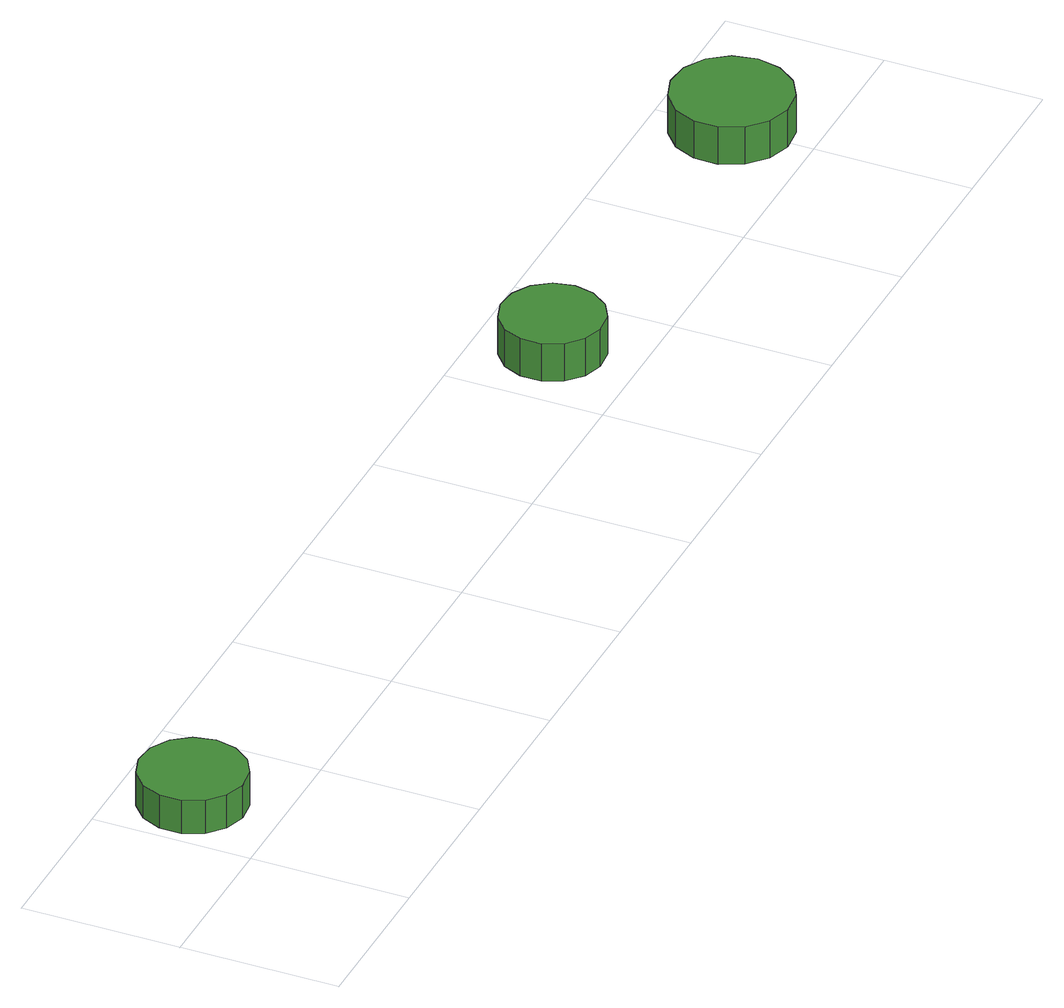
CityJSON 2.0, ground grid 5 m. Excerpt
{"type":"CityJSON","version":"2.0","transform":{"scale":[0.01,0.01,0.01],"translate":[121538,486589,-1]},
"CityObjects":{
"tree1":{"type":"SolitaryVegetationObject","attributes":{"function":"something"},"geometry":[{"type":"MultiSurface","lod":"1","boundaries":[[[0,1,2,3,4,5,6,7,8,9,10,11,12,13,14]],[[15,16,17,18,19,20,21,22,23,24,25,26,27,28,29]],[[0,29,28,1]],[[1,28,27,2]],[[2,27,26,3]],[[3,26,25,4]],[[4,25,24,5]],[[5,24,23,6]],[[6,23,22,7]],[[7,22,21,8]],[[8,21,20,9]],[[9,20,19,10]],[[10,19,18,11]],[[11,18,17,12]],[[12,17,16,13]],[[13,16,15,14]],[[14,15,29,0]]]}]},
"tree2":{"type":"SolitaryVegetationObject","attributes":{"function":"something"},"geometry":[{"type":"MultiSurface","lod":"1","boundaries":[[[30,31,32,33,34,35,36,37,38,39,40,41,42,43,44]],[[45,46,47,48,49,50,51,52,53,54,55,56,57,58,59]],[[30,59,58,31]],[[31,58,57,32]],[[32,57,56,33]],[[33,56,55,34]],[[34,55,54,35]],[[35,54,53,36]],[[36,53,52,37]],[[37,52,51,38]],[[38,51,50,39]],[[39,50,49,40]],[[40,49,48,41]],[[41,48,47,42]],[[42,47,46,43]],[[43,46,45,44]],[[44,45,59,30]]]}]},
"tree3":{"type":"SolitaryVegetationObject","attributes":{"function":"something"},"geometry":[{"type":"MultiSurface","lod":"1","boundaries":[[[60,61,62,63,64,65,66,67,68,69,70,71,72,73,74]],[[75,76,77,78,79,80,81,82,83,84,85,86,87,88,89]],[[60,89,88,61]],[[61,88,87,62]],[[62,87,86,63]],[[63,86,85,64]],[[64,85,84,65]],[[65,84,83,66]],[[66,83,82,67]],[[67,82,81,68]],[[68,81,80,69]],[[69,80,79,70]],[[70,79,78,71]],[[71,78,77,72]],[[72,77,76,73]],[[73,76,75,74]],[[74,75,89,60]]]}]}
},
"vertices":[
[367,270,196],[352,338,196],[312,393,196],[252,428,196],[184,435,196],[119,414,196],[68,368,196],[40,305,196],[40,236,196],[68,173,196],[119,127,196],[184,106,196],[252,113,196],[312,148,196],[352,203,196],[352,203,82],[312,148,82],[252,113,82],[184,106,82],[119,127,82],[68,173,82],[40,236,82],[40,305,82],[68,368,82],[119,414,82],[184,435,82],[252,428,82],[312,393,82],[352,338,82],[367,270,82],
[2901,264,214],[2887,329,214],[2848,382,214],[2791,415,214],[2725,422,214],[2663,402,214],[2613,358,214],[2587,297,214],[2587,231,214],[2613,171,214],[2663,127,214],[2725,106,214],[2791,113,214],[2848,146,214],[2887,200,214],[2887,200,85],[2848,146,85],[2791,113,85],[2725,106,85],[2663,127,85],[2613,171,85],[2587,231,85],[2587,297,85],[2613,358,85],[2663,402,85],[2725,422,85],[2791,415,85],[2848,382,85],[2887,329,85],[2901,264,85],
[4181,256,215],[4165,332,215],[4120,394,215],[4053,433,215],[3976,441,215],[3902,417,215],[3845,365,215],[3813,295,215],[3813,217,215],[3845,146,215],[3902,95,215],[3976,71,215],[4053,79,215],[4120,118,215],[4165,180,215],[4165,180,86],[4120,118,86],[4053,79,86],[3976,71,86],[3902,95,86],[3845,146,86],[3813,217,86],[3813,295,86],[3845,365,86],[3902,417,86],[3976,441,86],[4053,433,86],[4120,394,86],[4165,332,86],[4181,256,86]
]}
